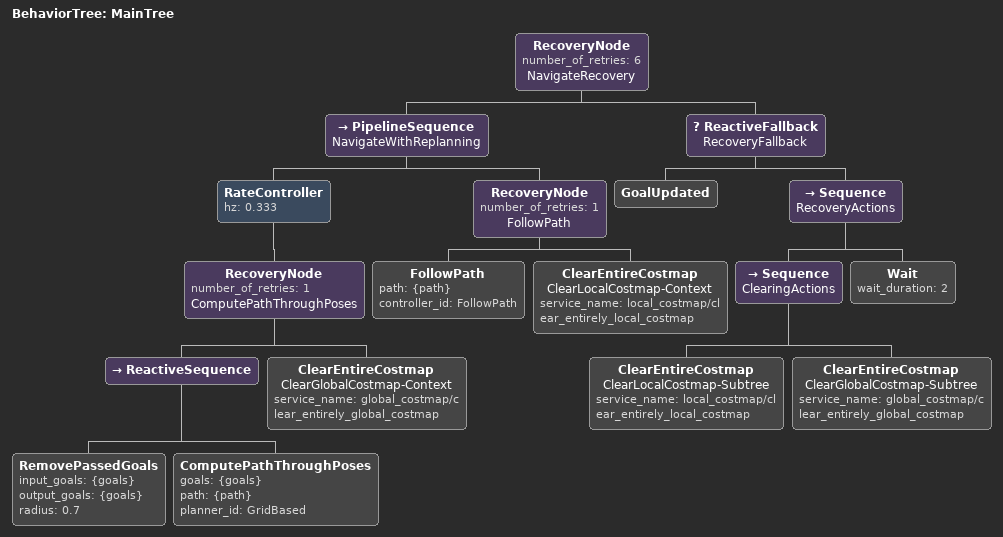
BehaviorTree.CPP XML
<root main_tree_to_execute="MainTree" BTCPP_format="4">
  <BehaviorTree ID="MainTree">
    <RecoveryNode number_of_retries="6" name="NavigateRecovery">
      <PipelineSequence name="NavigateWithReplanning">
        <RateController hz="0.333">
          <RecoveryNode number_of_retries="1" name="ComputePathThroughPoses">
            <ReactiveSequence>
              <RemovePassedGoals input_goals="{goals}" output_goals="{goals}" radius="0.7"/>
              <ComputePathThroughPoses goals="{goals}" path="{path}" planner_id="GridBased"/>
            </ReactiveSequence>
            <ClearEntireCostmap name="ClearGlobalCostmap-Context" service_name="global_costmap/clear_entirely_global_costmap"/>
          </RecoveryNode>
        </RateController>
        <RecoveryNode number_of_retries="1" name="FollowPath">
          <FollowPath path="{path}" controller_id="FollowPath"/>
          <ClearEntireCostmap name="ClearLocalCostmap-Context" service_name="local_costmap/clear_entirely_local_costmap"/>
        </RecoveryNode>
      </PipelineSequence>
      <ReactiveFallback name="RecoveryFallback">
        <GoalUpdated/>
        <Sequence name="RecoveryActions">
          <Sequence name="ClearingActions">
            <ClearEntireCostmap name="ClearLocalCostmap-Subtree" service_name="local_costmap/clear_entirely_local_costmap"/>
            <ClearEntireCostmap name="ClearGlobalCostmap-Subtree" service_name="global_costmap/clear_entirely_global_costmap"/>
          </Sequence>
          <Wait wait_duration="2"/>
        </Sequence>
      </ReactiveFallback>
    </RecoveryNode>
  </BehaviorTree>
</root>
